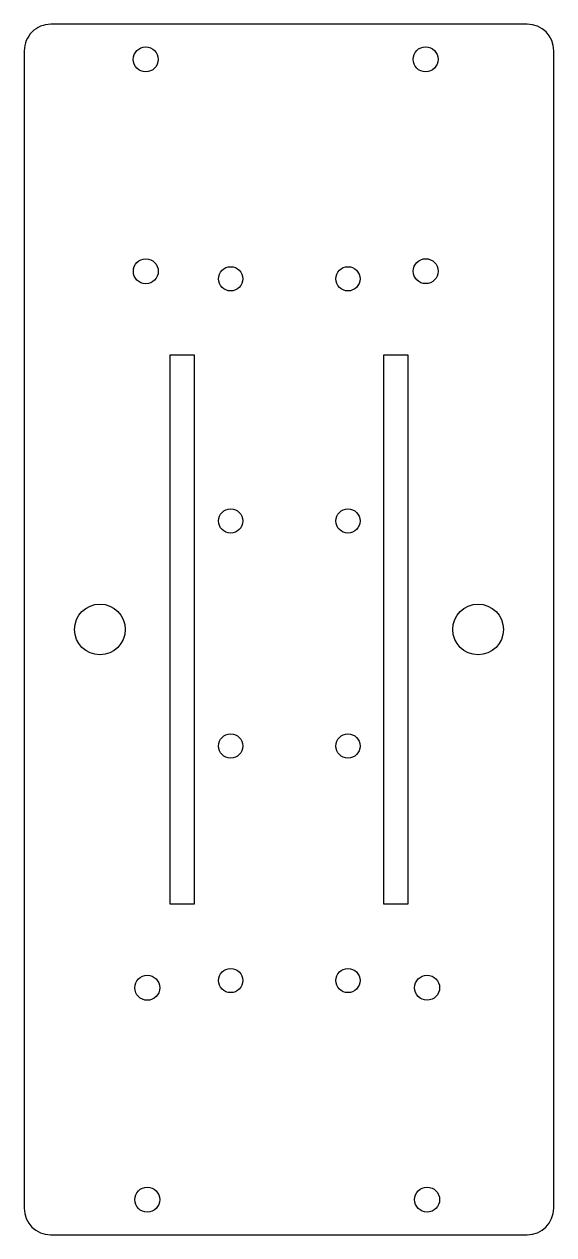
# Model space of a CAD drawing. Header units: millimetres. Extents: x -34 to 36, y -81 to 79.
import ezdxf

# ---------------------------------------------------------------- set-up
doc = ezdxf.new("R2010")
doc.units = ezdxf.units.MM
doc.header["$MEASUREMENT"] = 0

msp = doc.modelspace()

# ---------------------------------------------------------------- linework, layer by layer
for p, q in [((32.25, 79.31), (-30.75, 79.31)), ((-34.25, 75.81), (-34.26, -77.19)), ((35.74, -77.19), (35.75, 75.81)), ((-30.76, -80.69), (32.24, -80.69))]:
    msp.add_line(p, q)
for points in [[(-15, 35.56), (-15, -36.94), (-11.75, -36.94), (-11.75, 35.56)], [(13.25, -36.94), (16.5, -36.94), (16.5, 35.56), (13.25, 35.56)]]:
    msp.add_lwpolyline(points, close=True)
for centre, radius in [((-18.19, 74.66), 1.65), ((18.81, 74.67), 1.65), ((-18.18, 46.66), 1.65), ((18.82, 46.67), 1.65), ((-6.96, 45.66), 1.6), ((8.54, 45.66), 1.6), ((-6.96, 13.66), 1.6), ((8.54, 13.66), 1.6), ((-24.25, -0.69), 3.35), ((25.75, -0.69), 3.35), ((-6.96, -16.09), 1.6), ((8.54, -16.09), 1.6), ((-6.96, -47.09), 1.6), ((8.54, -47.09), 1.6), ((19.01, -48.04), 1.65), ((-17.99, -48.05), 1.65), ((-17.99, -76.05), 1.65), ((19.01, -76.04), 1.65)]:
    msp.add_circle(centre, radius)
for centre, start, end in [((-30.75, 75.81), 89.9968, 179.9968), ((32.25, 75.81), -0.0032, 89.9968), ((-30.76, -77.19), 179.9968, 269.9968), ((32.24, -77.19), 269.9968, 359.9968)]:
    msp.add_arc(centre, 3.5, start, end)

doc.saveas('drawing.dxf')
